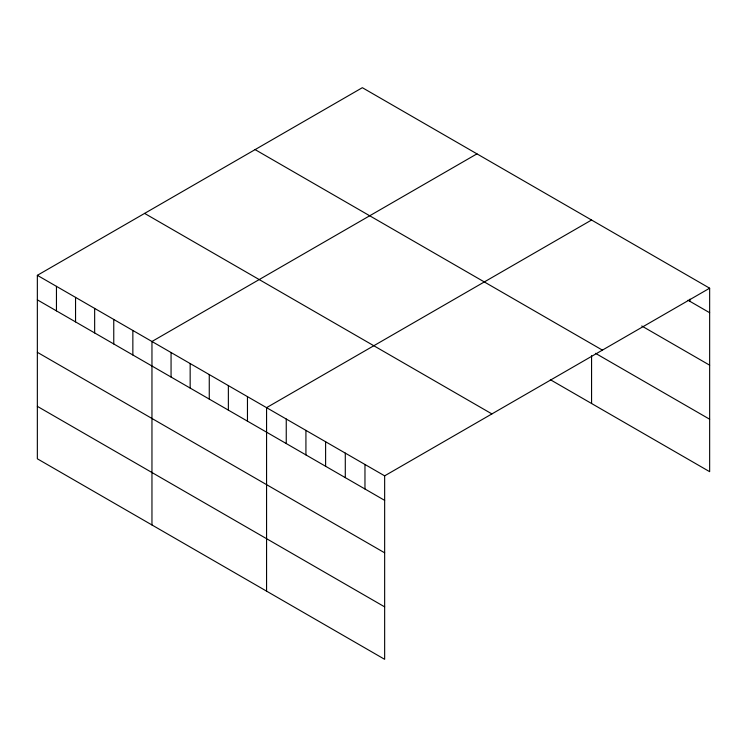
<?xml version="1.0" encoding="UTF-8"?>
<svg xmlns="http://www.w3.org/2000/svg" width="747" height="747" viewBox="0 0 747 747"><rect width="100%" height="100%" fill="white"/><g stroke="black" fill="none" stroke-linecap="round" stroke-linejoin="round"><path stroke-width="1.12" d="M37.35 275.326L384.649 475.839L384.649 659.312L37.35 458.798L37.35 275.326L362.351 87.688L709.65 288.202L709.65 471.674L550.352 379.709M476.959 153.854L151.958 341.491L151.958 524.973M591.568 220.02L266.567 407.657L266.567 591.138M384.649 475.839L709.65 288.202M688.006 300.229L709.65 312.722M641.757 325.981L709.65 365.18M255.1 149.605L602.399 350.119M595.508 353.322L709.65 419.226M144.601 213.399L491.899 413.913M37.35 299.846L384.649 500.359M37.35 352.304L384.649 552.817M37.35 406.349L384.649 606.863M689.967 299.136L689.967 301.358M591.568 355.712L591.568 403.501M364.966 464.475L364.966 488.996M345.291 453.112L345.291 477.641M325.608 441.748L325.608 466.277M305.925 430.384L305.925 454.914M286.25 419.02L286.25 443.55M247.462 396.629L247.462 421.159M228.367 385.601L228.367 410.131M209.263 374.574L209.263 399.103M190.158 363.546L190.158 388.076M171.063 352.519L171.063 377.048M132.854 330.463L132.854 354.993M113.759 319.436L113.759 343.965M94.654 308.408L94.654 332.938M75.55 297.381L75.55 321.91M56.455 286.353L56.455 310.883"/></g></svg>
